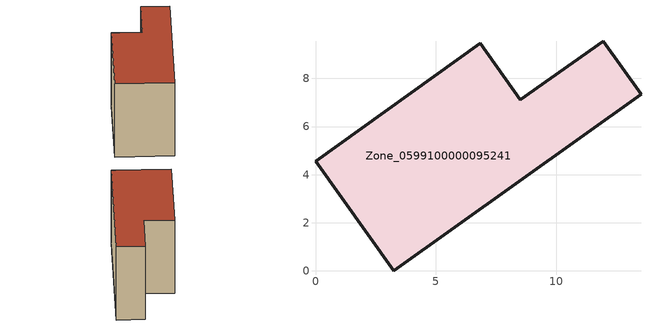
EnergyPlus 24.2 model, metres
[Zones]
Zone_0599100000095241
 floor ground (C_G): 3.25,0 0,4.56 6.85,9.46 8.52,7.11 11.96,9.55 13.53,7.35 z0
 wall outside (C_F): 0,4.56 3.25,0 13.53,7.35 11.96,9.55 8.52,7.11 6.85,9.46 0,4.56 z0:8.21
 roof outside (C_R): 6.85,9.46 0,4.56 3.25,0 13.53,7.35 11.96,9.55 8.52,7.11 z8.21
[BUILDING]
Pand.0599100000095241: North Axis=0; Terrain=City; Loads Convergence Tolerance Value=0.04; Temperature Convergence Tolerance Value=0.4; Solar Distribution=FullExterior; Maximum Number of Warmup Days=25; Minimum Number of Warmup Days=1
[Site:Location]
Rotterdam.The.Hague.AP_ZH_NLD Design_Conditions: Latitude=51.96; Longitude=4.45; Time Zone=1; Elevation=-4.5
[SITE:GROUNDTEMPERATURE:BUILDINGSURFACE]
18, 18, 18, 18, 18, 18, 18, 18, 18, 18, 18, 18
[MATERIAL] Thermal Absorptance=0.9; Solar Absorptance=0.7; Visible Absorptance=0.7
Name | Roughness | Thickness | Conductivity | Density | Specific Heat
G.TI.1975-1991 | MediumSmooth | 0.15 | 0.288461 | 540 | 1210
F.TI.1975-1991 | Rough | 0.3 | 0.230769 | 1920 | 840
R.TI.1975-1991 | MediumRough | 0.2 | 0.153846 | 1500 | 1000
[CONSTRUCTION]
C_G: G.TI.1975-1991
C_F: F.TI.1975-1991
C_R: R.TI.1975-1991
[ZONE]
Zone_0599100000095241: Type=1; Multiplier=1; Ceiling Height=Autocalculate; Volume=Autocalculate; Floor Area=autocalculate; Part of Total Floor Area=Yes
[ZONEINFILTRATION:DESIGNFLOWRATE]
Infil_Zone_0599100000095241: Zone or ZoneList or Space or SpaceList=Zone_0599100000095241; Schedule=AlwaysOn; Design Flow Rate Calculation Method=Flow/Area; Flow Rate per Floor Area=0.003; Constant Term Coefficient=1; Temperature Term Coefficient=0; Velocity Term Coefficient=0; Velocity Squared Term Coefficient=0
[HVACTEMPLATE:ZONE:IDEALLOADSAIRSYSTEM]
Zone_0599100000095241: Maximum Heating Supply Air Temperature=50; Minimum Cooling Supply Air Temperature=13; Maximum Heating Supply Air Humidity Ratio=0.0156; Minimum Cooling Supply Air Humidity Ratio=0.0077; Heating Limit=NoLimit; Cooling Limit=NoLimit; Dehumidification Control Type=ConstantSensibleHeatRatio; Cooling Sensible Heat Ratio=0.7; Dehumidification Setpoint=60; Humidification Control Type=None; Humidification Setpoint=30; Outdoor Air Method=None; Outdoor Air Flow Rate per Person=0.00944; Outdoor Air Flow Rate per Zone Floor Area=0; Outdoor Air Flow Rate per Zone=0; Demand Controlled Ventilation Type=None; Outdoor Air Economizer Type=NoEconomizer; Heat Recovery Type=None; Sensible Heat Recovery Effectiveness=0.7; Latent Heat Recovery Effectiveness=0.65
[ZONECONTROL:THERMOSTAT]
ThermostatControl_Zone_0599100000095241: Zone or ZoneList=Zone_0599100000095241; Control Type Schedule=DualSetpointControlType; Control 1=Thermostat_Zone_0599100000095241; Temperature Difference Between Cutout And Setpoint=0
[THERMOSTATSETPOINT:DUALSETPOINT]
Thermostat_Zone_0599100000095241: Heating Setpoint Temperature Schedule=HeatingSetpoint_Zone_0599100000095241; Cooling Setpoint Temperature Schedule=CoolingSetpoint_Zone_0599100000095241
[SCHEDULE:COMPACT]
HeatingSetpoint_Zone_0599100000095241: Through: 12/31, For: AllDays, Until: 24:00, 21
CoolingSetpoint_Zone_0599100000095241: Through: 12/31, For: AllDays, Until: 24:00, 24
DualSetpointControlType: Through: 12/31, For: AllDays, Until: 24:00, 4
AlwaysOn: Through: 12/31, For: AllDays, Until: 24:00, 1
